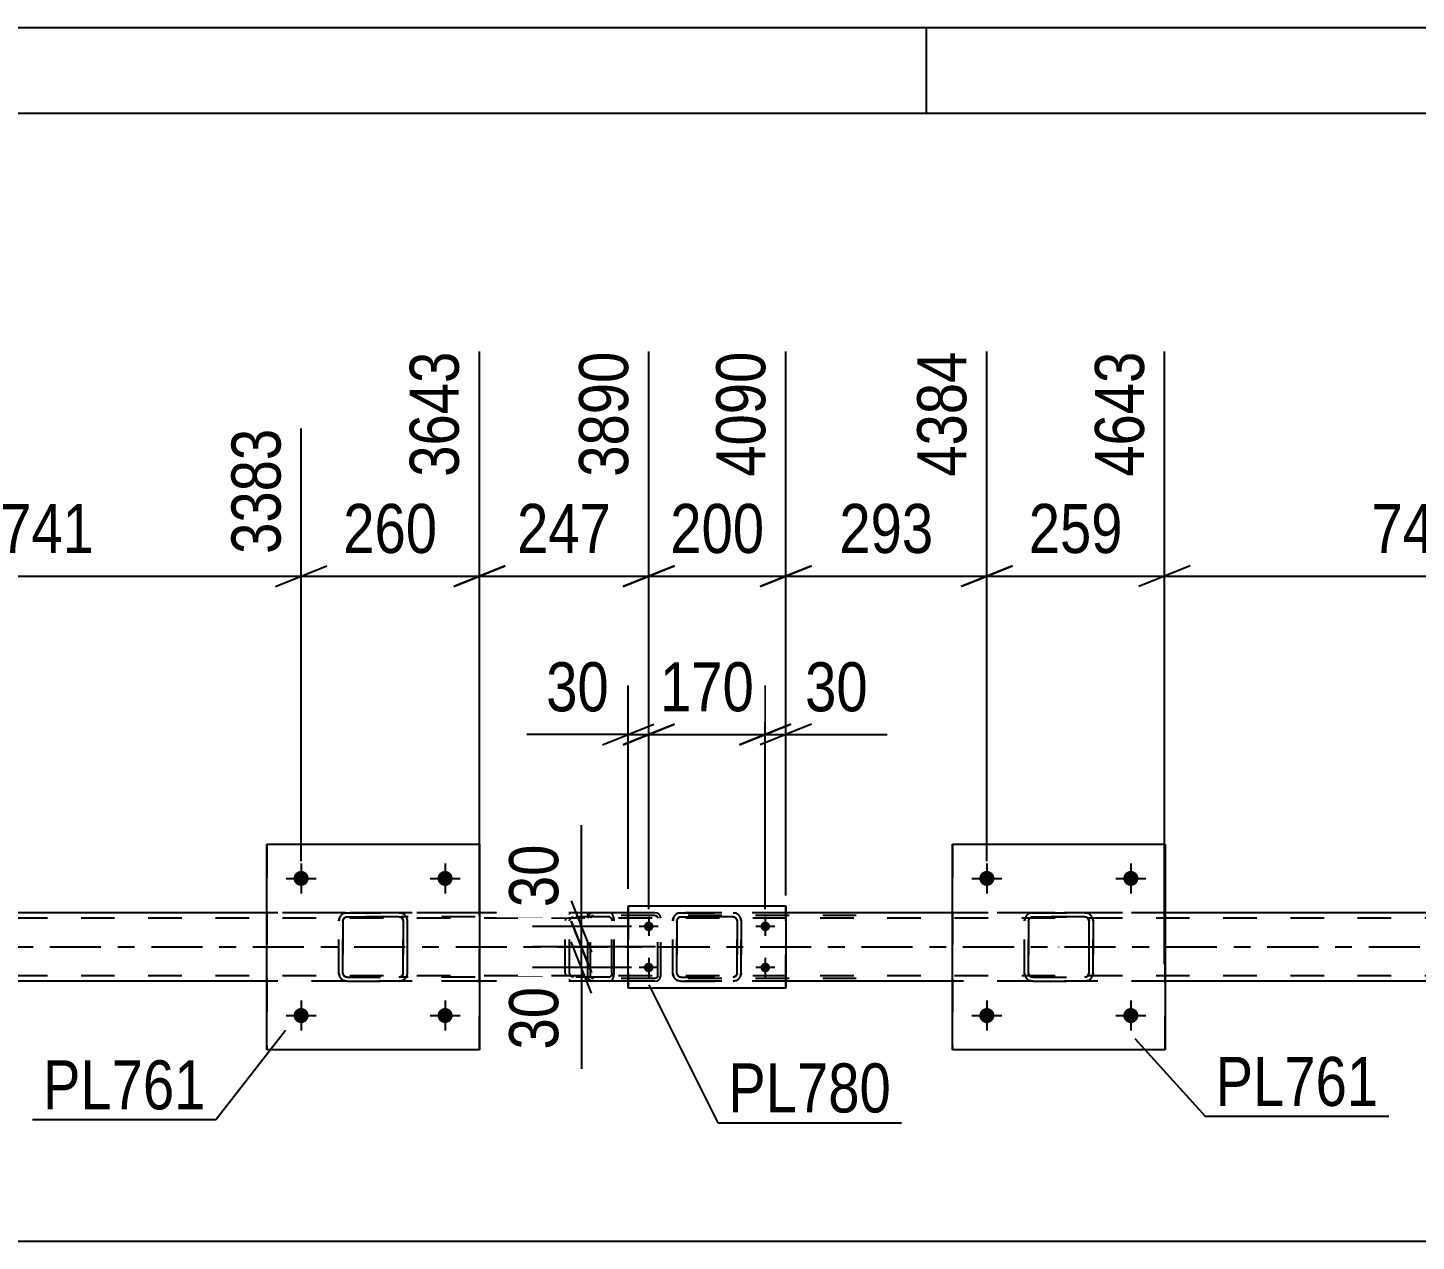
# Model space of a CAD drawing. Header units: millimetres. Extents: x 0 to 841, y 0 to 594.
# Drawn here: x 158.6 to 239.6, y 523.2 to 594 of the extents above; entities that cross this region are included whole.
import ezdxf

# ---------------------------------------------------------------- set-up
doc = ezdxf.new("R2010")
doc.units = ezdxf.units.MM
doc.linetypes.add('DXK_LINE_DOT2', pattern=[3.9198, 1.9599, -1.9599])
doc.linetypes.add('DXK_LINE_DOT3', pattern=[5.9187, 2.979, -0.9799, 0.9799, -0.9799])
doc.styles.add('Arial Narrow', font='ARIALN.TTF', dxfattribs={"height": 0.2})

# ---------------------------------------------------------------- blocks, each defined once
blk = doc.blocks.new('Unknown-318889158-1133')
at = {"color": 5, "linetype": 'Continuous'}
for p, q in [((841, 594), (0, 594)), ((211, 589), (211, 594)), ((836, 589), (5, 589))]:
    blk.add_line(p, q, dxfattribs=at)
blk = doc.blocks.new('Part-318889158-5028 - 5006')
at = {"color": 7, "linetype": 'DXK_LINE_DOT2'}
for p, q in [((191.26, 542.163), (191.234, 542.04)), ((191.234, 538.68), (191.234, 542.04)), ((191.404, 542.04), (191.417, 542.101)), ((191.404, 538.68), (191.404, 542.04)), ((191.417, 542.101), (191.454, 542.153)), ((191.574, 542.36), (191.444, 542.336)), ((191.454, 542.153), (191.509, 542.188)), ((191.509, 542.188), (191.574, 542.2)), ((206.903, 542.36), (191.574, 542.36)), ((206.903, 542.2), (191.574, 542.2)), ((195.28, 542.336), (195.15, 542.36)), ((195.15, 542.2), (195.215, 542.188)), ((195.215, 542.188), (195.27, 542.153)), ((195.27, 542.153), (195.307, 542.101)), ((195.307, 542.101), (195.32, 542.04)), ((195.32, 538.68), (195.32, 542.04)), ((195.49, 542.04), (195.465, 542.163)), ((195.49, 538.68), (195.49, 542.04)), ((191.234, 538.68), (191.26, 538.558)), ((191.417, 538.619), (191.404, 538.68)), ((195.32, 538.68), (195.307, 538.619)), ((195.465, 538.558), (195.49, 538.68)), ((191.454, 538.567), (191.417, 538.619)), ((191.444, 538.385), (191.574, 538.36)), ((191.454, 538.567), (191.485, 538.548)), ((191.485, 538.548), (191.509, 538.532)), ((191.509, 538.532), (191.574, 538.52)), ((206.903, 538.52), (191.574, 538.52)), ((206.903, 538.36), (191.574, 538.36)), ((195.215, 538.532), (195.15, 538.52)), ((195.15, 538.36), (195.28, 538.385)), ((195.27, 538.567), (195.215, 538.532)), ((195.307, 538.619), (195.27, 538.567))]:
    blk.add_line(p, q, dxfattribs=at)
for centre, start, end in [((191.561, 542.026), 110.75832, 155.68004), ((195.163, 542.026), 24.31996, 69.24168), ((191.561, 538.694), 204.31996, 249.24168), ((195.163, 538.694), 290.75832, 335.68004)]:
    blk.add_arc(centre, 0.331, start, end, dxfattribs=at)
blk = doc.blocks.new('Part-318889158-5041 - 5006')
at = {"color": 7, "linetype": 'DXK_LINE_DOT2'}
for p, q in [((192.51, 542.36), (180.353, 542.36)), ((192.51, 542.12), (180.353, 542.12)), ((189.934, 541.965), (189.916, 541.88)), ((189.954, 542.064), (189.934, 541.965)), ((190.167, 541.88), (190.186, 541.972)), ((190.186, 541.972), (190.241, 542.05)), ((190.419, 542.36), (190.226, 542.324)), ((190.241, 542.05), (190.322, 542.102)), ((190.322, 542.102), (190.419, 542.12)), ((191.234, 542.12), (191.234, 542.36)), ((192.614, 542.324), (192.51, 542.36)), ((192.51, 542.12), (192.562, 542.102)), ((192.562, 542.102), (192.606, 542.05)), ((192.606, 542.05), (192.635, 541.972)), ((192.701, 542.22), (192.614, 542.324)), ((192.635, 541.972), (192.645, 541.88)), ((192.76, 542.064), (192.701, 542.22)), ((192.781, 541.88), (192.76, 542.064)), ((189.916, 538.84), (189.916, 541.88)), ((190.167, 538.84), (190.167, 541.88)), ((192.645, 538.84), (192.645, 541.88)), ((192.781, 538.84), (192.781, 541.88)), ((189.916, 538.84), (189.934, 538.755)), ((189.934, 538.755), (189.954, 538.656)), ((190.186, 538.748), (190.167, 538.84)), ((190.241, 538.67), (190.186, 538.748)), ((192.635, 538.748), (192.606, 538.67)), ((192.645, 538.84), (192.635, 538.748)), ((192.76, 538.656), (192.781, 538.84)), ((192.51, 538.6), (180.353, 538.6)), ((192.51, 538.36), (180.353, 538.36)), ((190.226, 538.397), (190.419, 538.36)), ((190.322, 538.618), (190.241, 538.67)), ((190.419, 538.6), (190.322, 538.618)), ((191.234, 538.36), (191.234, 538.6)), ((192.562, 538.618), (192.51, 538.6)), ((192.51, 538.36), (192.614, 538.397)), ((192.606, 538.67), (192.562, 538.618)), ((192.614, 538.397), (192.701, 538.501)), ((192.701, 538.501), (192.76, 538.656))]:
    blk.add_line(p, q, dxfattribs=at)
for centre, start, end in [((190.404, 541.865), 111.1941, 156.15059), ((190.404, 538.855), 203.84941, 248.8059)]:
    blk.add_arc(centre, 0.492, start, end, dxfattribs=at)
blk = doc.blocks.new('Part-318889158-5053 - 5006')
at = {"color": 7, "linetype": 'DXK_LINE_DOT2'}
for p, q in [((759.444, 542.04), (82.915, 542.04)), ((759.444, 542.36), (92.515, 542.36)), ((184.914, 542.36), (172.514, 542.36)), ((202.793, 542.36), (193.593, 542.36)), ((224.919, 542.36), (212.519, 542.36)), ((759.444, 538.68), (82.915, 538.68)), ((184.914, 538.36), (172.514, 538.36)), ((202.793, 538.36), (193.593, 538.36)), ((224.919, 538.36), (212.519, 538.36))]:
    blk.add_line(p, q, dxfattribs=at)
at = {"color": 2, "linetype": 'Continuous'}
for p, q in [((172.514, 542.36), (144.909, 542.36)), ((193.593, 542.36), (184.914, 542.36)), ((212.519, 542.36), (202.793, 542.36)), ((252.508, 542.36), (224.919, 542.36)), ((172.514, 538.36), (144.909, 538.36)), ((193.593, 538.36), (184.914, 538.36)), ((212.519, 538.36), (202.793, 538.36)), ((252.508, 538.36), (224.919, 538.36))]:
    blk.add_line(p, q, dxfattribs=at)
at = {"color": 7, "linetype": 'DXK_LINE_DOT3'}
blk.add_line((82.915, 540.36), (759.444, 540.36), dxfattribs=at)
blk = doc.blocks.new('Bolt-318889158-5156 - 5006')
at = {"linetype": 'Continuous'}
for points in [[(174.074, 536.36), (174.084, 536.451), (174.112, 536.539), (174.158, 536.619), (174.22, 536.687), (174.294, 536.741), (174.378, 536.778), (174.468, 536.797), (174.56, 536.797), (174.65, 536.778), (174.734, 536.741), (174.808, 536.687), (174.87, 536.619), (174.916, 536.539), (174.944, 536.451), (174.954, 536.36), (174.944, 536.268), (174.916, 536.181), (174.87, 536.101), (174.808, 536.033), (174.734, 535.979), (174.65, 535.941), (174.56, 535.922), (174.468, 535.922), (174.378, 535.941), (174.294, 535.979), (174.22, 536.033), (174.158, 536.101), (174.112, 536.181), (174.084, 536.268)], [(182.474, 536.36), (182.484, 536.451), (182.512, 536.539), (182.558, 536.619), (182.62, 536.687), (182.694, 536.741), (182.778, 536.778), (182.868, 536.797), (182.96, 536.797), (183.05, 536.778), (183.134, 536.741), (183.208, 536.687), (183.27, 536.619), (183.316, 536.539), (183.344, 536.451), (183.354, 536.36), (183.344, 536.268), (183.316, 536.181), (183.27, 536.101), (183.208, 536.033), (183.134, 535.979), (183.05, 535.941), (182.96, 535.922), (182.868, 535.922), (182.778, 535.941), (182.694, 535.979), (182.62, 536.033), (182.558, 536.101), (182.512, 536.181), (182.484, 536.268)]]:
    blk.add_hatch(color=1, dxfattribs=at).paths.add_polyline_path(points)
at = {"color": 1, "linetype": 'Continuous'}
for p, q in [((174.514, 537.24), (174.514, 535.48)), ((182.914, 537.24), (182.914, 535.48)), ((173.634, 536.36), (175.394, 536.36)), ((182.034, 536.36), (183.794, 536.36))]:
    blk.add_line(p, q, dxfattribs=at)
blk = doc.blocks.new('Bolt-318889158-5157 - 5006')
at = {"linetype": 'Continuous'}
for points in [[(214.079, 544.36), (214.089, 544.451), (214.118, 544.539), (214.164, 544.619), (214.225, 544.687), (214.3, 544.741), (214.384, 544.778), (214.474, 544.797), (214.566, 544.797), (214.655, 544.778), (214.74, 544.741), (214.814, 544.687), (214.875, 544.619), (214.921, 544.539), (214.95, 544.451), (214.959, 544.36), (214.95, 544.268), (214.921, 544.181), (214.875, 544.101), (214.814, 544.033), (214.739, 543.979), (214.655, 543.941), (214.565, 543.922), (214.473, 543.922), (214.384, 543.941), (214.299, 543.979), (214.225, 544.033), (214.164, 544.101), (214.118, 544.181), (214.089, 544.268)], [(222.479, 544.36), (222.489, 544.451), (222.518, 544.539), (222.564, 544.619), (222.625, 544.687), (222.7, 544.741), (222.784, 544.778), (222.874, 544.797), (222.966, 544.797), (223.055, 544.778), (223.14, 544.741), (223.214, 544.687), (223.275, 544.619), (223.321, 544.539), (223.35, 544.451), (223.359, 544.36), (223.35, 544.268), (223.321, 544.181), (223.275, 544.101), (223.214, 544.033), (223.139, 543.979), (223.055, 543.941), (222.965, 543.922), (222.873, 543.922), (222.784, 543.941), (222.699, 543.979), (222.625, 544.033), (222.564, 544.101), (222.518, 544.181), (222.489, 544.268)]]:
    blk.add_hatch(color=1, dxfattribs=at).paths.add_polyline_path(points)
at = {"color": 1, "linetype": 'Continuous'}
for p, q in [((214.519, 545.24), (214.519, 543.48)), ((222.919, 545.24), (222.919, 543.48)), ((213.639, 544.36), (215.399, 544.36)), ((222.039, 544.36), (223.799, 544.36))]:
    blk.add_line(p, q, dxfattribs=at)
blk = doc.blocks.new('Bolt-318889158-5155 - 5006')
at = {"linetype": 'Continuous'}
for points in [[(174.074, 544.36), (174.084, 544.451), (174.112, 544.539), (174.158, 544.619), (174.22, 544.687), (174.294, 544.741), (174.378, 544.778), (174.468, 544.797), (174.56, 544.797), (174.65, 544.778), (174.734, 544.741), (174.808, 544.687), (174.87, 544.619), (174.916, 544.539), (174.944, 544.451), (174.954, 544.36), (174.944, 544.268), (174.916, 544.181), (174.87, 544.101), (174.808, 544.033), (174.734, 543.979), (174.65, 543.941), (174.56, 543.922), (174.468, 543.922), (174.378, 543.941), (174.294, 543.979), (174.22, 544.033), (174.158, 544.101), (174.112, 544.181), (174.084, 544.268)], [(182.474, 544.36), (182.484, 544.451), (182.512, 544.539), (182.558, 544.619), (182.62, 544.687), (182.694, 544.741), (182.778, 544.778), (182.868, 544.797), (182.96, 544.797), (183.05, 544.778), (183.134, 544.741), (183.208, 544.687), (183.27, 544.619), (183.316, 544.539), (183.344, 544.451), (183.354, 544.36), (183.344, 544.268), (183.316, 544.181), (183.27, 544.101), (183.208, 544.033), (183.134, 543.979), (183.05, 543.941), (182.96, 543.922), (182.868, 543.922), (182.778, 543.941), (182.694, 543.979), (182.62, 544.033), (182.558, 544.101), (182.512, 544.181), (182.484, 544.268)]]:
    blk.add_hatch(color=1, dxfattribs=at).paths.add_polyline_path(points)
at = {"color": 1, "linetype": 'Continuous'}
for p, q in [((174.514, 545.24), (174.514, 543.48)), ((182.914, 545.24), (182.914, 543.48)), ((173.634, 544.36), (175.394, 544.36)), ((182.034, 544.36), (183.794, 544.36))]:
    blk.add_line(p, q, dxfattribs=at)
blk = doc.blocks.new('Bolt-318889158-5158 - 5006')
at = {"linetype": 'Continuous'}
for points in [[(214.079, 536.36), (214.089, 536.451), (214.118, 536.539), (214.164, 536.619), (214.225, 536.687), (214.3, 536.741), (214.384, 536.778), (214.474, 536.797), (214.566, 536.797), (214.655, 536.778), (214.74, 536.741), (214.814, 536.687), (214.875, 536.619), (214.921, 536.539), (214.95, 536.451), (214.959, 536.36), (214.95, 536.268), (214.921, 536.181), (214.875, 536.101), (214.814, 536.033), (214.739, 535.979), (214.655, 535.941), (214.565, 535.922), (214.473, 535.922), (214.384, 535.941), (214.299, 535.979), (214.225, 536.033), (214.164, 536.101), (214.118, 536.181), (214.089, 536.268)], [(222.479, 536.36), (222.489, 536.451), (222.518, 536.539), (222.564, 536.619), (222.625, 536.687), (222.7, 536.741), (222.784, 536.778), (222.874, 536.797), (222.966, 536.797), (223.055, 536.778), (223.14, 536.741), (223.214, 536.687), (223.275, 536.619), (223.321, 536.539), (223.35, 536.451), (223.359, 536.36), (223.35, 536.268), (223.321, 536.181), (223.275, 536.101), (223.214, 536.033), (223.139, 535.979), (223.055, 535.941), (222.965, 535.922), (222.873, 535.922), (222.784, 535.941), (222.699, 535.979), (222.625, 536.033), (222.564, 536.101), (222.518, 536.181), (222.489, 536.268)]]:
    blk.add_hatch(color=1, dxfattribs=at).paths.add_polyline_path(points)
at = {"color": 1, "linetype": 'Continuous'}
for p, q in [((214.519, 537.24), (214.519, 535.48)), ((222.919, 537.24), (222.919, 535.48)), ((213.639, 536.36), (215.399, 536.36)), ((222.039, 536.36), (223.799, 536.36))]:
    blk.add_line(p, q, dxfattribs=at)
blk = doc.blocks.new('Part-318889158-5195 - 5006')
at = {"color": 2, "linetype": 'Continuous'}
for p, q in [((172.514, 534.359), (172.514, 546.359)), ((172.514, 546.359), (172.514, 546.359)), ((172.514, 546.359), (184.914, 546.359)), ((184.914, 546.359), (184.914, 534.359)), ((172.514, 534.359), (172.514, 534.359)), ((184.914, 534.359), (172.514, 534.359))]:
    blk.add_line(p, q, dxfattribs=at)
at = {"color": 7, "linetype": 'DXK_LINE_DOT2'}
for p, q in [((172.514, 546.359), (172.514, 534.359)), ((172.514, 546.359), (172.514, 546.359)), ((184.914, 534.359), (184.914, 546.359)), ((172.514, 534.359), (172.514, 534.359))]:
    blk.add_line(p, q, dxfattribs=at)
blk = doc.blocks.new('Part-318889158-5196 - 5006')
at = {"color": 7, "linetype": 'DXK_LINE_DOT2'}
for p, q in [((176.709, 541.88), (176.746, 542.064)), ((176.75, 542.063), (176.714, 541.879)), ((176.968, 541.972), (176.949, 541.88)), ((176.954, 541.879), (176.972, 541.971)), ((177.02, 542.05), (176.968, 541.972)), ((176.972, 541.971), (177.024, 542.049)), ((177.006, 542.324), (177.189, 542.36)), ((177.194, 542.359), (177.01, 542.323)), ((177.097, 542.102), (177.02, 542.05)), ((177.024, 542.049), (177.102, 542.101)), ((177.189, 542.12), (177.097, 542.102)), ((177.102, 542.101), (177.194, 542.119)), ((177.194, 542.359), (177.189, 542.36)), ((177.189, 542.36), (180.229, 542.36)), ((177.189, 542.12), (177.194, 542.119)), ((180.229, 542.12), (177.189, 542.12)), ((177.194, 542.359), (180.234, 542.359)), ((177.194, 542.119), (180.234, 542.119)), ((180.229, 542.36), (180.234, 542.359)), ((180.229, 542.36), (180.413, 542.324)), ((180.234, 542.119), (180.229, 542.12)), ((180.321, 542.102), (180.229, 542.12)), ((180.418, 542.323), (180.234, 542.359)), ((180.234, 542.119), (180.326, 542.101)), ((180.321, 542.102), (180.326, 542.101)), ((180.399, 542.05), (180.321, 542.102)), ((180.326, 542.101), (180.404, 542.049)), ((180.451, 541.972), (180.399, 542.05)), ((180.404, 542.049), (180.456, 541.971)), ((180.469, 541.88), (180.451, 541.972)), ((180.456, 541.971), (180.474, 541.879)), ((180.673, 542.064), (180.709, 541.88)), ((180.714, 541.879), (180.677, 542.063)), ((176.709, 541.88), (176.714, 541.879)), ((176.709, 538.84), (176.709, 541.88)), ((176.714, 538.839), (176.714, 541.879)), ((176.954, 541.879), (176.949, 541.88)), ((176.949, 541.88), (176.949, 538.84)), ((176.954, 538.839), (176.954, 541.879)), ((180.474, 541.879), (180.469, 541.88)), ((180.469, 541.88), (180.469, 538.84)), ((180.474, 538.839), (180.474, 541.879)), ((180.714, 541.879), (180.709, 541.88)), ((180.709, 541.88), (180.709, 538.84)), ((180.714, 538.839), (180.714, 541.879)), ((176.714, 538.839), (176.709, 538.84)), ((176.746, 538.656), (176.709, 538.84)), ((176.714, 538.839), (176.75, 538.655)), ((176.949, 538.84), (176.954, 538.839)), ((176.949, 538.84), (176.968, 538.748)), ((176.972, 538.747), (176.954, 538.839)), ((176.968, 538.748), (177.02, 538.67)), ((177.024, 538.669), (176.972, 538.747)), ((180.399, 538.67), (180.451, 538.748)), ((180.456, 538.747), (180.404, 538.669)), ((180.451, 538.748), (180.469, 538.84)), ((180.474, 538.839), (180.456, 538.747)), ((180.469, 538.84), (180.474, 538.839)), ((180.709, 538.84), (180.673, 538.656)), ((180.677, 538.655), (180.714, 538.839)), ((180.709, 538.84), (180.714, 538.839)), ((177.006, 538.397), (177.01, 538.396)), ((177.189, 538.36), (177.006, 538.397)), ((177.01, 538.396), (177.194, 538.359)), ((177.02, 538.67), (177.097, 538.618)), ((177.102, 538.617), (177.024, 538.669)), ((177.097, 538.618), (177.189, 538.6)), ((177.194, 538.599), (177.102, 538.617)), ((177.194, 538.599), (177.189, 538.6)), ((177.189, 538.6), (180.229, 538.6)), ((177.194, 538.359), (177.189, 538.36)), ((177.189, 538.36), (180.229, 538.36)), ((177.194, 538.599), (180.234, 538.599)), ((177.194, 538.359), (180.234, 538.359)), ((180.229, 538.6), (180.321, 538.618)), ((180.229, 538.6), (180.234, 538.599)), ((180.413, 538.397), (180.229, 538.36)), ((180.229, 538.36), (180.234, 538.359)), ((180.326, 538.617), (180.234, 538.599)), ((180.234, 538.359), (180.418, 538.396)), ((180.321, 538.618), (180.399, 538.67)), ((180.404, 538.669), (180.326, 538.617))]:
    blk.add_line(p, q, dxfattribs=at)
at = {"color": 7, "linetype": 'DXK_LINE_DOT3'}
blk.add_line((178.717, 540.358), (178.706, 540.361), dxfattribs=at)
at = {"color": 7, "linetype": 'DXK_LINE_DOT2'}
for centre, start, end in [((177.189, 541.88), 112.5, 157.5), ((177.194, 541.879), 112.5, 157.5), ((180.229, 541.88), 22.49999, 67.49999), ((180.234, 541.879), 22.49999, 67.49999), ((177.189, 538.84), 202.49999, 247.49999), ((177.194, 538.839), 202.49999, 247.49999), ((180.229, 538.84), 292.5, 337.5), ((180.234, 538.839), 292.5, 337.5)]:
    blk.add_arc(centre, 0.48, start, end, dxfattribs=at)
blk = doc.blocks.new('Part-318889158-5201 - 5006')
at = {"color": 2, "linetype": 'Continuous'}
for p, q in [((212.519, 534.359), (212.519, 546.359)), ((212.519, 546.359), (212.519, 546.359)), ((212.519, 546.359), (224.919, 546.359)), ((224.919, 546.359), (224.919, 534.359)), ((212.519, 534.359), (212.519, 534.359)), ((224.919, 534.359), (212.519, 534.359))]:
    blk.add_line(p, q, dxfattribs=at)
at = {"color": 7, "linetype": 'DXK_LINE_DOT2'}
for p, q in [((212.519, 546.359), (212.519, 534.359)), ((212.519, 546.359), (212.519, 546.359)), ((224.919, 534.359), (224.919, 546.359)), ((212.519, 534.359), (212.519, 534.359))]:
    blk.add_line(p, q, dxfattribs=at)
blk = doc.blocks.new('Part-318889158-5202 - 5006')
at = {"color": 7, "linetype": 'DXK_LINE_DOT2'}
for p, q in [((216.715, 541.88), (216.751, 542.064)), ((216.756, 542.063), (216.719, 541.879)), ((216.973, 541.972), (216.955, 541.88)), ((216.959, 541.879), (216.978, 541.971)), ((217.025, 542.05), (216.973, 541.972)), ((216.978, 541.971), (217.03, 542.049)), ((217.011, 542.324), (217.195, 542.36)), ((217.199, 542.359), (217.016, 542.323)), ((217.103, 542.102), (217.025, 542.05)), ((217.03, 542.049), (217.108, 542.101)), ((217.195, 542.12), (217.103, 542.102)), ((217.108, 542.101), (217.199, 542.119)), ((217.199, 542.359), (217.195, 542.36)), ((217.195, 542.36), (220.235, 542.36)), ((217.195, 542.12), (217.199, 542.119)), ((220.235, 542.12), (217.195, 542.12)), ((217.199, 542.359), (220.239, 542.359)), ((217.199, 542.119), (220.239, 542.119)), ((220.235, 542.36), (220.239, 542.359)), ((220.235, 542.36), (220.418, 542.324)), ((220.239, 542.119), (220.235, 542.12)), ((220.327, 542.102), (220.235, 542.12)), ((220.423, 542.323), (220.239, 542.359)), ((220.239, 542.119), (220.331, 542.101)), ((220.327, 542.102), (220.331, 542.101)), ((220.404, 542.05), (220.327, 542.102)), ((220.331, 542.101), (220.409, 542.049)), ((220.456, 541.972), (220.404, 542.05)), ((220.409, 542.049), (220.461, 541.971)), ((220.475, 541.88), (220.456, 541.972)), ((220.461, 541.971), (220.479, 541.879)), ((220.678, 542.064), (220.715, 541.88)), ((220.719, 541.879), (220.683, 542.063)), ((216.715, 541.88), (216.719, 541.879)), ((216.715, 538.84), (216.715, 541.88)), ((216.719, 538.839), (216.719, 541.879)), ((216.959, 541.879), (216.955, 541.88)), ((216.955, 541.88), (216.955, 538.84)), ((216.959, 538.839), (216.959, 541.879)), ((220.479, 541.879), (220.475, 541.88)), ((220.475, 541.88), (220.475, 538.84)), ((220.479, 538.839), (220.479, 541.879)), ((220.719, 541.879), (220.715, 541.88)), ((220.715, 541.88), (220.715, 538.84)), ((220.719, 538.839), (220.719, 541.879)), ((216.719, 538.839), (216.715, 538.84)), ((216.751, 538.656), (216.715, 538.84)), ((216.719, 538.839), (216.756, 538.655)), ((216.955, 538.84), (216.959, 538.839)), ((216.955, 538.84), (216.973, 538.748)), ((216.978, 538.747), (216.959, 538.839)), ((216.973, 538.748), (217.025, 538.67)), ((217.03, 538.669), (216.978, 538.747)), ((220.404, 538.67), (220.456, 538.748)), ((220.461, 538.747), (220.409, 538.669)), ((220.456, 538.748), (220.475, 538.84)), ((220.479, 538.839), (220.461, 538.747)), ((220.475, 538.84), (220.479, 538.839)), ((220.715, 538.84), (220.678, 538.656)), ((220.683, 538.655), (220.719, 538.839)), ((220.715, 538.84), (220.719, 538.839)), ((217.011, 538.397), (217.016, 538.396)), ((217.195, 538.36), (217.011, 538.397)), ((217.016, 538.396), (217.199, 538.359)), ((217.025, 538.67), (217.103, 538.618)), ((217.108, 538.617), (217.03, 538.669)), ((217.103, 538.618), (217.195, 538.6)), ((217.199, 538.599), (217.108, 538.617)), ((217.199, 538.599), (217.195, 538.6)), ((217.195, 538.6), (220.235, 538.6)), ((217.199, 538.359), (217.195, 538.36)), ((217.195, 538.36), (220.235, 538.36)), ((217.199, 538.599), (220.239, 538.599)), ((217.199, 538.359), (220.239, 538.359)), ((220.235, 538.6), (220.327, 538.618)), ((220.235, 538.6), (220.239, 538.599)), ((220.418, 538.397), (220.235, 538.36)), ((220.235, 538.36), (220.239, 538.359)), ((220.331, 538.617), (220.239, 538.599)), ((220.239, 538.359), (220.423, 538.396)), ((220.327, 538.618), (220.404, 538.67)), ((220.409, 538.669), (220.331, 538.617))]:
    blk.add_line(p, q, dxfattribs=at)
at = {"color": 7, "linetype": 'DXK_LINE_DOT3'}
blk.add_line((218.723, 540.358), (218.712, 540.361), dxfattribs=at)
at = {"color": 7, "linetype": 'DXK_LINE_DOT2'}
for centre, start, end in [((217.195, 541.88), 112.5, 157.5), ((217.199, 541.879), 112.5, 157.5), ((220.235, 541.88), 22.49999, 67.49999), ((220.239, 541.879), 22.49999, 67.49999), ((217.195, 538.84), 202.49999, 247.49999), ((217.199, 538.839), 202.49999, 247.49999), ((220.235, 538.84), 292.5, 337.5), ((220.239, 538.839), 292.5, 337.5)]:
    blk.add_arc(centre, 0.48, start, end, dxfattribs=at)
blk = doc.blocks.new('Part-318889158-5310 - 5006')
at = {"color": 7, "linetype": 'DXK_LINE_DOT2'}
for p, q in [((196.19, 541.881), (196.226, 542.064)), ((196.229, 542.064), (196.192, 541.881)), ((196.33, 542.22), (196.333, 542.22)), ((196.448, 541.972), (196.43, 541.881)), ((196.432, 541.881), (196.451, 541.972)), ((196.5, 542.05), (196.448, 541.972)), ((196.451, 541.972), (196.503, 542.05)), ((196.486, 542.324), (196.67, 542.361)), ((196.672, 542.361), (196.489, 542.324)), ((196.578, 542.102), (196.5, 542.05)), ((196.503, 542.05), (196.581, 542.102)), ((196.67, 542.121), (196.578, 542.102)), ((196.581, 542.102), (196.672, 542.121)), ((196.672, 542.361), (196.67, 542.361)), ((196.67, 542.361), (199.71, 542.361)), ((196.67, 542.121), (196.672, 542.121)), ((199.71, 542.121), (196.67, 542.121)), ((196.672, 542.361), (199.712, 542.361)), ((196.672, 542.121), (199.712, 542.121)), ((199.71, 542.361), (199.712, 542.361)), ((199.71, 542.361), (199.894, 542.324)), ((199.712, 542.121), (199.71, 542.121)), ((199.802, 542.102), (199.71, 542.121)), ((199.896, 542.324), (199.712, 542.361)), ((199.712, 542.121), (199.804, 542.102)), ((199.88, 542.05), (199.802, 542.102)), ((199.804, 542.102), (199.882, 542.05)), ((199.88, 542.05), (199.882, 542.05)), ((199.932, 541.972), (199.88, 542.05)), ((199.882, 542.05), (199.934, 541.972)), ((199.95, 541.881), (199.932, 541.972)), ((199.934, 541.972), (199.952, 541.881)), ((200.153, 542.064), (200.19, 541.881)), ((200.192, 541.881), (200.156, 542.064)), ((196.19, 541.881), (196.192, 541.881)), ((196.19, 538.841), (196.19, 541.881)), ((196.192, 538.841), (196.192, 541.881)), ((196.432, 541.881), (196.43, 541.881)), ((196.43, 541.881), (196.43, 538.841)), ((196.432, 538.841), (196.432, 541.881)), ((199.952, 541.881), (199.95, 541.881)), ((199.95, 541.881), (199.95, 538.841)), ((199.952, 538.841), (199.952, 541.881)), ((200.192, 541.881), (200.19, 541.881)), ((200.19, 541.881), (200.19, 538.841)), ((200.192, 538.841), (200.192, 541.881)), ((196.192, 538.841), (196.19, 538.841)), ((196.226, 538.657), (196.19, 538.841)), ((196.192, 538.841), (196.229, 538.657)), ((196.43, 538.841), (196.432, 538.841)), ((196.43, 538.841), (196.448, 538.749)), ((196.451, 538.749), (196.432, 538.841)), ((196.448, 538.749), (196.5, 538.671)), ((196.503, 538.671), (196.451, 538.749)), ((199.88, 538.671), (199.932, 538.749)), ((199.934, 538.749), (199.882, 538.671)), ((199.932, 538.749), (199.95, 538.841)), ((199.952, 538.841), (199.934, 538.749)), ((199.95, 538.841), (199.952, 538.841)), ((200.19, 538.841), (200.153, 538.657)), ((200.156, 538.657), (200.192, 538.841)), ((200.19, 538.841), (200.192, 538.841)), ((196.33, 538.501), (196.333, 538.501)), ((196.67, 538.361), (196.486, 538.397)), ((196.489, 538.397), (196.672, 538.361)), ((196.5, 538.671), (196.578, 538.619)), ((196.581, 538.619), (196.503, 538.671)), ((196.578, 538.619), (196.67, 538.601)), ((196.672, 538.601), (196.581, 538.619)), ((196.672, 538.601), (196.67, 538.601)), ((196.67, 538.601), (199.71, 538.601)), ((196.672, 538.361), (196.67, 538.361)), ((196.67, 538.361), (199.71, 538.361)), ((196.672, 538.601), (199.712, 538.601)), ((196.672, 538.361), (199.712, 538.361)), ((199.71, 538.601), (199.802, 538.619)), ((199.71, 538.601), (199.712, 538.601)), ((199.894, 538.397), (199.71, 538.361)), ((199.71, 538.361), (199.712, 538.361)), ((199.804, 538.619), (199.712, 538.601)), ((199.712, 538.361), (199.896, 538.397)), ((199.802, 538.619), (199.88, 538.671)), ((199.882, 538.671), (199.804, 538.619)), ((199.88, 538.671), (199.882, 538.671))]:
    blk.add_line(p, q, dxfattribs=at)
at = {"color": 7, "linetype": 'DXK_LINE_DOT3'}
blk.add_line((198.194, 540.361), (198.188, 540.361), dxfattribs=at)
at = {"color": 7, "linetype": 'DXK_LINE_DOT2'}
for centre, start, end in [((196.67, 541.881), 112.5, 157.5), ((196.672, 541.881), 112.5, 157.5), ((199.71, 541.881), 22.5, 67.5), ((199.712, 541.881), 22.5, 67.5), ((196.67, 538.841), 202.5, 247.5), ((196.672, 538.841), 202.5, 247.5), ((199.71, 538.841), 292.5, 337.5), ((199.712, 538.841), 292.5, 337.5)]:
    blk.add_arc(centre, 0.48, start, end, dxfattribs=at)
blk = doc.blocks.new('Part-318889158-5315 - 5006')
at = {"color": 2, "linetype": 'Continuous'}
for p, q in [((193.593, 542.761), (193.592, 542.761)), ((193.593, 537.961), (193.593, 542.761)), ((193.593, 542.761), (202.793, 542.761)), ((202.793, 542.761), (202.793, 537.961)), ((193.592, 537.961), (193.593, 537.961)), ((202.793, 537.961), (193.593, 537.961))]:
    blk.add_line(p, q, dxfattribs=at)
at = {"color": 7, "linetype": 'DXK_LINE_DOT2'}
for p, q in [((193.592, 542.761), (193.592, 537.961)), ((193.593, 542.761), (193.592, 542.761)), ((202.792, 537.961), (202.792, 542.761)), ((193.593, 537.961), (193.592, 537.961))]:
    blk.add_line(p, q, dxfattribs=at)
blk = doc.blocks.new('Bolt-318889158-5316 - 5006')
at = {"linetype": 'Continuous'}
for points in [[(194.513, 541.56), (194.519, 541.619), (194.537, 541.674), (194.566, 541.725), (194.605, 541.769), (194.652, 541.803), (194.706, 541.827), (194.763, 541.839), (194.822, 541.839), (194.879, 541.827), (194.932, 541.803), (194.98, 541.769), (195.019, 541.725), (195.048, 541.675), (195.066, 541.619), (195.073, 541.561), (195.066, 541.502), (195.048, 541.447), (195.019, 541.396), (194.98, 541.353), (194.933, 541.318), (194.879, 541.294), (194.822, 541.282), (194.763, 541.282), (194.706, 541.294), (194.653, 541.318), (194.605, 541.352), (194.566, 541.396), (194.537, 541.447), (194.519, 541.502)], [(201.313, 541.56), (201.319, 541.619), (201.337, 541.674), (201.366, 541.725), (201.405, 541.769), (201.452, 541.803), (201.506, 541.827), (201.563, 541.839), (201.622, 541.839), (201.679, 541.827), (201.732, 541.803), (201.78, 541.769), (201.819, 541.725), (201.848, 541.675), (201.866, 541.619), (201.873, 541.561), (201.866, 541.502), (201.848, 541.447), (201.819, 541.396), (201.78, 541.353), (201.733, 541.318), (201.679, 541.294), (201.622, 541.282), (201.563, 541.282), (201.506, 541.294), (201.453, 541.318), (201.405, 541.352), (201.366, 541.396), (201.337, 541.447), (201.319, 541.502)], [(194.513, 539.16), (194.519, 539.219), (194.537, 539.274), (194.566, 539.325), (194.605, 539.369), (194.652, 539.403), (194.706, 539.427), (194.763, 539.439), (194.822, 539.439), (194.879, 539.427), (194.932, 539.403), (194.98, 539.369), (195.019, 539.325), (195.048, 539.275), (195.066, 539.219), (195.073, 539.161), (195.066, 539.102), (195.048, 539.047), (195.019, 538.996), (194.98, 538.953), (194.933, 538.918), (194.879, 538.894), (194.822, 538.882), (194.763, 538.882), (194.706, 538.894), (194.653, 538.918), (194.605, 538.952), (194.566, 538.996), (194.537, 539.047), (194.519, 539.102)], [(201.313, 539.16), (201.319, 539.219), (201.337, 539.274), (201.366, 539.325), (201.405, 539.369), (201.452, 539.403), (201.506, 539.427), (201.563, 539.439), (201.622, 539.439), (201.679, 539.427), (201.732, 539.403), (201.78, 539.369), (201.819, 539.325), (201.848, 539.275), (201.866, 539.219), (201.873, 539.161), (201.866, 539.102), (201.848, 539.047), (201.819, 538.996), (201.78, 538.953), (201.733, 538.918), (201.679, 538.894), (201.622, 538.882), (201.563, 538.882), (201.506, 538.894), (201.453, 538.918), (201.405, 538.952), (201.366, 538.996), (201.337, 539.047), (201.319, 539.102)]]:
    blk.add_hatch(color=1, dxfattribs=at).paths.add_polyline_path(points)
at = {"color": 1, "linetype": 'Continuous'}
for p, q in [((194.793, 542.121), (194.793, 541.001)), ((201.593, 542.121), (201.593, 541.001)), ((195.353, 541.561), (194.233, 541.561)), ((202.153, 541.561), (201.033, 541.561)), ((194.793, 539.721), (194.793, 538.601)), ((201.593, 539.721), (201.593, 538.601)), ((195.353, 539.161), (194.233, 539.161)), ((202.153, 539.161), (201.033, 539.161))]:
    blk.add_line(p, q, dxfattribs=at)
blk = doc.blocks.new('StraightDimension-318889158-18034 - 5006')
at = {"color": 7, "linetype": 'Continuous'}
for p, q in [((184.914, 543.36), (184.914, 575.112)), ((194.793, 542.561), (194.793, 575.112)), ((183.414, 561.4), (186.414, 562.6)), ((196.293, 562.6), (193.293, 561.4)), ((184.914, 562), (194.793, 562))]:
    blk.add_line(p, q, dxfattribs=at)
at = {"color": 0}
blk.add_wipeout([(193.196, 562.75), (193.196, 566.95), (186.511, 566.95), (186.511, 562.75)], dxfattribs=at)
at = {"color": 3, "style": 'Arial Narrow'}
blk.add_text('247', height=2.8633, dxfattribs=at).set_placement((187.111, 563.35))
at = {"color": 0, "linetype": 'Continuous'}
blk.add_wipeout([(194.193, 575.712), (189.993, 575.712), (189.993, 567.2), (194.193, 567.2)], dxfattribs=at)
at = {"color": 3, "linetype": 'Continuous', "style": 'Arial Narrow'}
blk.add_text('3890', height=2.8633, rotation=90.00021, dxfattribs=at).set_placement((193.593, 567.8))
blk = doc.blocks.new('StraightDimension-318889158-18031 - 5006')
at = {"color": 7, "linetype": 'Continuous'}
for p, q in [((214.519, 545.36), (214.519, 575.112)), ((224.888, 539.36), (224.888, 575.112)), ((213.019, 561.4), (216.019, 562.6)), ((226.388, 562.6), (223.388, 561.4)), ((214.519, 562), (224.888, 562))]:
    blk.add_line(p, q, dxfattribs=at)
at = {"color": 0}
blk.add_wipeout([(223.046, 562.75), (223.046, 566.95), (216.362, 566.95), (216.362, 562.75)], dxfattribs=at)
at = {"color": 3, "style": 'Arial Narrow'}
blk.add_text('259', height=2.8633, dxfattribs=at).set_placement((216.962, 563.35))
at = {"color": 0, "linetype": 'Continuous'}
blk.add_wipeout([(224.288, 575.712), (220.088, 575.712), (220.088, 567.2), (224.288, 567.2)], dxfattribs=at)
at = {"color": 3, "linetype": 'Continuous', "style": 'Arial Narrow'}
blk.add_text('4643', height=2.8633, rotation=90.00021, dxfattribs=at).set_placement((223.688, 567.8))
blk = doc.blocks.new('StraightDimension-318889158-18032 - 5006')
at = {"color": 7, "linetype": 'Continuous'}
for p, q in [((202.793, 543.36), (202.793, 575.112)), ((214.519, 545.36), (214.519, 575.112)), ((201.293, 561.4), (204.293, 562.6)), ((216.019, 562.6), (213.019, 561.4)), ((202.793, 562), (214.519, 562))]:
    blk.add_line(p, q, dxfattribs=at)
at = {"color": 0}
blk.add_wipeout([(211.998, 562.75), (211.998, 566.95), (205.314, 566.95), (205.314, 562.75)], dxfattribs=at)
at = {"color": 3, "style": 'Arial Narrow'}
blk.add_text('293', height=2.8633, dxfattribs=at).set_placement((205.914, 563.35))
at = {"color": 0, "linetype": 'Continuous'}
blk.add_wipeout([(213.919, 575.712), (209.719, 575.712), (209.719, 567.2), (213.919, 567.2)], dxfattribs=at)
at = {"color": 3, "linetype": 'Continuous', "style": 'Arial Narrow'}
blk.add_text('4384', height=2.8633, rotation=90.00021, dxfattribs=at).set_placement((213.319, 567.8))
blk = doc.blocks.new('StraightDimension-318889158-18401 - 5006')
at = {"color": 7, "linetype": 'Continuous'}
for p, q in [((201.592, 542.561), (201.592, 555.611)), ((202.792, 543.761), (202.792, 555.611)), ((200.092, 552.161), (203.092, 553.361)), ((204.292, 553.361), (201.292, 552.161)), ((201.592, 552.761), (202.792, 552.761)), ((202.792, 552.761), (208.699, 552.761)), ((202.792, 552.761), (208.699, 552.761))]:
    blk.add_line(p, q, dxfattribs=at)
at = {"color": 0}
blk.add_wipeout([(208.174, 553.511), (208.174, 557.711), (203.317, 557.711), (203.317, 553.511)], dxfattribs=at)
at = {"color": 3, "style": 'Arial Narrow'}
blk.add_text('30', height=2.8633, dxfattribs=at).set_placement((203.917, 554.111))
blk = doc.blocks.new('StraightDimension-318889158-6071 - 5006')
at = {"color": 7, "linetype": 'Continuous'}
blk.add_line((47.482, 523.189), (704.378, 523.189), dxfattribs=at)
blk = doc.blocks.new('StraightDimension-318889158-13366 - 5006')
at = {"color": 7, "linetype": 'Continuous'}
for p, q in [((190.863, 541.561), (190.863, 547.467)), ((190.863, 541.561), (190.863, 547.467)), ((190.263, 543.061), (191.463, 540.061)), ((193.793, 541.561), (188.013, 541.561)), ((191.463, 538.861), (190.263, 541.861)), ((190.863, 540.361), (190.863, 541.561)), ((195.19, 540.361), (188.013, 540.361))]:
    blk.add_line(p, q, dxfattribs=at)
at = {"color": 0}
blk.add_wipeout([(190.113, 546.942), (185.913, 546.942), (185.913, 542.086), (190.113, 542.086)], dxfattribs=at)
at = {"color": 3, "style": 'Arial Narrow'}
blk.add_text('30', height=2.8633, rotation=90.00021, dxfattribs=at).set_placement((189.513, 542.686))
blk = doc.blocks.new('StraightDimension-318889158-13367 - 5006')
at = {"color": 7, "linetype": 'Continuous'}
for p, q in [((190.263, 541.861), (191.463, 538.861)), ((195.19, 540.361), (188.013, 540.361)), ((191.463, 537.661), (190.263, 540.661)), ((190.863, 539.161), (190.863, 540.361)), ((193.793, 539.161), (188.013, 539.161)), ((190.863, 539.161), (190.863, 533.254)), ((190.863, 539.161), (190.863, 533.254))]:
    blk.add_line(p, q, dxfattribs=at)
at = {"color": 0}
blk.add_wipeout([(190.113, 538.636), (185.913, 538.636), (185.913, 533.779), (190.113, 533.779)], dxfattribs=at)
at = {"color": 3, "style": 'Arial Narrow'}
blk.add_text('30', height=2.8633, rotation=90.00021, dxfattribs=at).set_placement((189.513, 534.379))
blk = doc.blocks.new('StraightDimension-318889158-18403 - 5006')
at = {"color": 7, "linetype": 'Continuous'}
for p, q in [((193.592, 543.761), (193.592, 555.611)), ((194.793, 542.561), (194.793, 555.611)), ((192.092, 552.161), (195.092, 553.361)), ((196.293, 553.361), (193.293, 552.161)), ((193.592, 552.761), (187.686, 552.761)), ((193.592, 552.761), (187.686, 552.761)), ((193.592, 552.761), (194.793, 552.761))]:
    blk.add_line(p, q, dxfattribs=at)
at = {"color": 0}
blk.add_wipeout([(193.067, 553.511), (193.067, 557.711), (188.211, 557.711), (188.211, 553.511)], dxfattribs=at)
at = {"color": 3, "style": 'Arial Narrow'}
blk.add_text('30', height=2.8633, dxfattribs=at).set_placement((188.811, 554.111))
blk = doc.blocks.new('StraightDimension-318889158-18030 - 5006')
at = {"color": 7, "linetype": 'Continuous'}
for p, q in [((224.888, 539.36), (224.888, 575.112)), ((254.508, 545.36), (254.508, 570.612)), ((226.388, 562.6), (223.388, 561.4)), ((253.008, 561.4), (256.008, 562.6)), ((224.888, 562), (254.508, 562))]:
    blk.add_line(p, q, dxfattribs=at)
at = {"color": 0}
blk.add_wipeout([(243.04, 562.75), (243.04, 566.95), (236.356, 566.95), (236.356, 562.75)], dxfattribs=at)
at = {"color": 3, "style": 'Arial Narrow'}
blk.add_text('740', height=2.8633, dxfattribs=at).set_placement((236.956, 563.35))
at = {"color": 0, "linetype": 'Continuous'}
blk.add_wipeout([(253.908, 571.212), (249.708, 571.212), (249.708, 562.7), (253.908, 562.7)], dxfattribs=at)
at = {"color": 3, "linetype": 'Continuous', "style": 'Arial Narrow'}
blk.add_text('5383', height=2.8633, rotation=90.00021, dxfattribs=at).set_placement((253.308, 563.3))
blk = doc.blocks.new('StraightDimension-318889158-18033 - 5006')
at = {"color": 7, "linetype": 'Continuous'}
for p, q in [((194.793, 542.561), (194.793, 575.112)), ((202.793, 543.36), (202.793, 575.112)), ((193.293, 561.4), (196.293, 562.6)), ((204.293, 562.6), (201.293, 561.4)), ((194.793, 562), (202.793, 562))]:
    blk.add_line(p, q, dxfattribs=at)
at = {"color": 0}
blk.add_wipeout([(202.135, 562.75), (202.135, 566.95), (195.451, 566.95), (195.451, 562.75)], dxfattribs=at)
at = {"color": 3, "style": 'Arial Narrow'}
blk.add_text('200', height=2.8633, dxfattribs=at).set_placement((196.051, 563.35))
at = {"color": 0, "linetype": 'Continuous'}
blk.add_wipeout([(202.192, 575.712), (197.992, 575.712), (197.993, 567.2), (202.193, 567.2)], dxfattribs=at)
at = {"color": 3, "linetype": 'Continuous', "style": 'Arial Narrow'}
blk.add_text('4090', height=2.8633, rotation=90.00021, dxfattribs=at).set_placement((201.593, 567.8))
blk = doc.blocks.new('StraightDimension-318889158-18035 - 5006')
at = {"color": 7, "linetype": 'Continuous'}
for p, q in [((184.914, 543.36), (184.914, 575.112)), ((174.514, 545.36), (174.514, 570.612)), ((173.014, 561.4), (176.014, 562.6)), ((186.414, 562.6), (183.414, 561.4)), ((174.514, 562), (184.914, 562))]:
    blk.add_line(p, q, dxfattribs=at)
at = {"color": 0}
blk.add_wipeout([(183.056, 562.75), (183.056, 566.95), (176.372, 566.95), (176.372, 562.75)], dxfattribs=at)
at = {"color": 3, "style": 'Arial Narrow'}
blk.add_text('260', height=2.8633, dxfattribs=at).set_placement((176.972, 563.35))
at = {"color": 0, "linetype": 'Continuous'}
blk.add_wipeout([(184.314, 575.712), (180.114, 575.712), (180.114, 567.2), (184.314, 567.2)], dxfattribs=at)
at = {"color": 3, "linetype": 'Continuous', "style": 'Arial Narrow'}
blk.add_text('3643', height=2.8633, rotation=90.00021, dxfattribs=at).set_placement((183.714, 567.8))
blk = doc.blocks.new('StraightDimension-318889158-18036 - 5006')
at = {"color": 7, "linetype": 'Continuous'}
for p, q in [((144.873, 539.36), (144.873, 575.112)), ((174.514, 545.36), (174.514, 570.612)), ((146.373, 562.6), (143.373, 561.4)), ((173.014, 561.4), (176.014, 562.6)), ((144.873, 562), (174.514, 562))]:
    blk.add_line(p, q, dxfattribs=at)
at = {"color": 0}
blk.add_wipeout([(163.036, 562.75), (163.036, 566.95), (156.351, 566.95), (156.351, 562.75)], dxfattribs=at)
at = {"color": 3, "style": 'Arial Narrow'}
blk.add_text('741', height=2.8633, dxfattribs=at).set_placement((156.951, 563.35))
at = {"color": 0, "linetype": 'Continuous'}
blk.add_wipeout([(173.914, 571.212), (169.714, 571.212), (169.714, 562.7), (173.914, 562.7)], dxfattribs=at)
at = {"color": 3, "linetype": 'Continuous', "style": 'Arial Narrow'}
blk.add_text('3383', height=2.8633, rotation=90.00021, dxfattribs=at).set_placement((173.314, 563.3))
blk = doc.blocks.new('StraightDimension-318889158-18402 - 5006')
at = {"color": 7, "linetype": 'Continuous'}
for p, q in [((194.793, 542.561), (194.793, 555.611)), ((201.592, 542.561), (201.592, 555.611)), ((193.293, 552.161), (196.293, 553.361)), ((203.092, 553.361), (200.092, 552.161)), ((194.793, 552.761), (201.592, 552.761))]:
    blk.add_line(p, q, dxfattribs=at)
at = {"color": 0}
blk.add_wipeout([(201.535, 553.511), (201.535, 557.711), (194.85, 557.711), (194.85, 553.511)], dxfattribs=at)
at = {"color": 3, "style": 'Arial Narrow'}
blk.add_text('170', height=2.8633, dxfattribs=at).set_placement((195.45, 554.111))
blk = doc.blocks.new('Mark-318889158-5191 - 5006')
at = {"color": 30, "linetype": 'Continuous'}
for p in [(173.603, 535.481), (158.85, 530.284)]:
    blk.add_line(p, (169.554, 530.284), dxfattribs=at)
at = {"color": 0}
blk.add_wipeout([(168.954, 530.884), (168.954, 533.884), (159.45, 533.884), (159.45, 530.884)], dxfattribs=at)
blk.add_wipeout([(168.954, 530.884), (168.954, 533.884), (159.45, 533.884), (159.45, 530.884)], dxfattribs=at)
at = {"color": 3, "style": 'Arial Narrow'}
blk.add_text('PL761', height=2.8633, dxfattribs=at).set_placement((159.45, 530.884))
blk = doc.blocks.new('Mark-318889158-5197 - 5006')
at = {"color": 30, "linetype": 'Continuous'}
for p, q in [((223.147, 535.023), (227.263, 530.483)), ((227.263, 530.483), (237.967, 530.483))]:
    blk.add_line(p, q, dxfattribs=at)
at = {"color": 0}
blk.add_wipeout([(237.367, 531.083), (237.367, 534.083), (227.863, 534.083), (227.863, 531.083)], dxfattribs=at)
blk.add_wipeout([(237.367, 531.083), (237.367, 534.083), (227.863, 534.083), (227.863, 531.083)], dxfattribs=at)
at = {"color": 3, "style": 'Arial Narrow'}
blk.add_text('PL761', height=2.8633, dxfattribs=at).set_placement((227.863, 531.083))
blk = doc.blocks.new('Mark-318889158-5311 - 5006')
at = {"color": 30, "linetype": 'Continuous'}
for p, q in [((194.799, 538.16), (198.831, 530.102)), ((198.831, 530.102), (209.535, 530.102))]:
    blk.add_line(p, q, dxfattribs=at)
at = {"color": 0}
blk.add_wipeout([(208.935, 530.702), (208.935, 533.702), (199.431, 533.702), (199.431, 530.702)], dxfattribs=at)
blk.add_wipeout([(208.935, 530.702), (208.935, 533.702), (199.431, 533.702), (199.431, 530.702)], dxfattribs=at)
at = {"color": 3, "style": 'Arial Narrow'}
blk.add_text('PL780', height=2.8633, dxfattribs=at).set_placement((199.431, 530.702))

msp = doc.modelspace()

# ---------------------------------------------------------------- block references
for name in ['Unknown-318889158-1133', 'Part-318889158-5195 - 5006', 'Part-318889158-5201 - 5006', 'Bolt-318889158-5155 - 5006', 'Bolt-318889158-5157 - 5006', 'Part-318889158-5053 - 5006', 'Part-318889158-5315 - 5006', 'Part-318889158-5196 - 5006', 'Part-318889158-5041 - 5006', 'Part-318889158-5028 - 5006', 'Bolt-318889158-5316 - 5006', 'Part-318889158-5310 - 5006', 'Part-318889158-5202 - 5006', 'Bolt-318889158-5156 - 5006', 'Bolt-318889158-5158 - 5006']:
    msp.add_blockref(name, (0, 0))

# ---------------------------------------------------------------- next in the draw order: block references
for name in ['StraightDimension-318889158-18034 - 5006', 'StraightDimension-318889158-18031 - 5006', 'StraightDimension-318889158-6071 - 5006']:
    msp.add_blockref(name, (0, 0))

# ---------------------------------------------------------------- next in the draw order: block references
for name in ['StraightDimension-318889158-18032 - 5006', 'StraightDimension-318889158-18030 - 5006', 'StraightDimension-318889158-13366 - 5006', 'Mark-318889158-5191 - 5006', 'Mark-318889158-5197 - 5006']:
    msp.add_blockref(name, (0, 0))

# ---------------------------------------------------------------- next in the draw order: block references
for name in ['StraightDimension-318889158-18035 - 5006', 'StraightDimension-318889158-18403 - 5006', 'StraightDimension-318889158-18401 - 5006', 'StraightDimension-318889158-13367 - 5006']:
    msp.add_blockref(name, (0, 0))

# ---------------------------------------------------------------- next in the draw order: block references
for name in ['StraightDimension-318889158-18033 - 5006', 'StraightDimension-318889158-18036 - 5006', 'Mark-318889158-5311 - 5006']:
    msp.add_blockref(name, (0, 0))

# ---------------------------------------------------------------- next in the draw order: block references
msp.add_blockref('StraightDimension-318889158-18402 - 5006', (0, 0))

doc.saveas('drawing.dxf')
